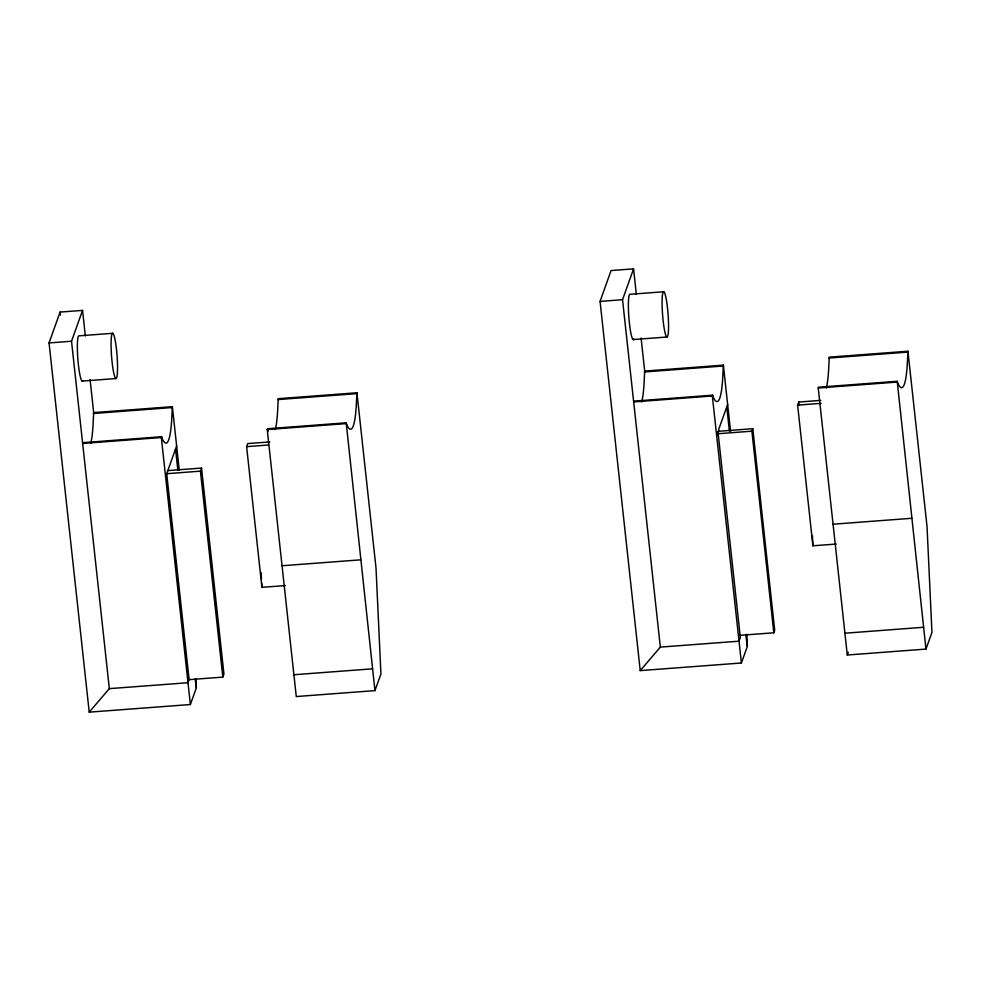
<?xml version="1.0" encoding="UTF-8"?>
<svg xmlns="http://www.w3.org/2000/svg" width="981" height="981" viewBox="0 0 981 981"><rect width="100%" height="100%" fill="white"/><g stroke="black" fill="none" stroke-linecap="round" stroke-linejoin="round"><path stroke-width="1.47" d="M90.08 379.537L93.686 412.609L93.048 425.031A90.841 11.036 85.7 0 1 90.73 443.486M93.686 412.609L172.362 406.674L171.724 419.095A90.841 11.036 85.7 0 1 162.405 439.034L161.62 436.717L82.944 442.652L82.662 443.461L161.338 437.526L161.62 436.717M356.937 392.768L356.299 405.19A90.841 11.036 85.7 0 1 346.98 425.116L346.195 422.811L267.519 428.734L267.237 429.543L296.274 696.547L374.95 690.612L380.935 673.959L376.017 568.073L356.937 392.768L278.261 398.691L277.623 411.125A90.841 11.036 85.7 0 1 275.305 429.568M641.096 338.004L644.689 371.076L644.051 383.497A90.841 11.036 85.7 0 1 641.746 401.952M644.689 371.076L723.365 365.14L722.739 377.562A90.841 11.036 85.7 0 1 713.42 397.501L712.635 395.184L633.959 401.119L633.665 401.928L712.341 395.993L712.635 395.184M907.94 351.235L907.315 363.657A90.841 11.036 85.7 0 1 897.995 383.583L897.21 381.278L818.534 387.201L818.24 388.01L847.29 655.014L925.966 649.079L931.95 632.426L927.033 526.539L907.94 351.235L829.264 357.158L828.638 369.592A90.841 11.036 85.7 0 1 826.321 388.035M719.073 431.248L752.783 428.709L751.9 431.186L718.178 433.725L718.828 429.065L727.644 404.405M195.942 678.791L196.359 687.865L190.375 704.53L89.222 712.145L49.05 342.933L60.074 312.081L82.551 310.388L85.335 335.943M89.222 712.145L109.332 688.637L71.527 341.229L82.551 310.388M165.605 476.791L176.629 445.938M109.332 688.637L188.009 682.727L189.112 679.649L222.834 677.111L200.431 471.15L201.534 468.06L167.825 470.598M285.361 585.571L261.915 587.337L246.611 446.649L247.715 443.571L269.701 441.916M374.95 690.612L346.195 422.811M746.811 634.241L747.375 646.332L741.391 662.997L640.225 670.612L600.065 301.4L611.077 270.548L633.567 268.855L636.338 294.41M640.225 670.612L660.348 647.104L622.543 299.696L633.567 268.855M716.62 435.257L717.945 431.542L740.336 637.503L739.012 641.194L660.348 647.104M836.376 544.038L812.918 545.804L797.627 405.116L798.718 402.038L820.717 400.383M925.966 649.079L897.21 381.278M222.834 677.111L223.938 674.045L201.534 468.06M740.103 635.332L773.825 632.782L774.708 630.329L752.783 428.709M847.29 655.014L848.283 652.23M112.741 333.295L79.02 335.833A22.71 2.759 85.7 0 0 77.99 360.518A22.71 2.759 85.7 0 0 82.845 380.554M663.757 291.762L630.035 294.3A22.71 2.759 85.7 0 0 629.005 318.984A22.71 2.759 85.7 0 0 633.861 339.021M49.05 342.933L71.527 341.229M600.065 301.4L622.543 299.696M82.171 381.094L115.881 378.556A22.71 2.759 85.7 0 0 115.979 345.386A22.71 2.759 85.7 0 0 111.074 343.828A22.71 2.759 85.7 0 0 115.881 378.556M633.174 339.561L666.896 337.023A22.71 2.759 85.7 0 0 666.994 303.852A22.71 2.759 85.7 0 0 662.089 302.295A22.71 2.759 85.7 0 0 666.896 337.023M93.367 413.492L172.043 407.556M277.942 399.574L356.618 393.651M644.37 371.958L723.058 366.023M828.945 358.04L907.633 352.118M267.237 429.543L345.913 423.62M818.24 388.01L896.916 382.087M246.611 446.649L268.598 444.994M797.627 405.116L821.085 403.35M200.431 471.15L166.709 473.7L189.112 679.649M282.062 565.743L360.738 559.82M833.065 524.21L911.754 518.287M293.908 674.744L372.584 668.809M844.911 633.211L923.599 627.276M267.519 428.734L268.304 431.051M745.756 634.621L747.375 646.332M195.145 679.085L196.359 687.865M798.718 402.038L799.049 405.055M751.9 431.186L773.825 632.782M723.365 365.14L730.6 431.615M726.762 406.87L729.386 430.941M712.341 395.993L741.391 662.997M172.362 406.674L179.265 470.12M175.538 449.016L177.819 470.083M161.338 437.526L190.375 704.53M60.074 312.081L60.405 315.109M812.403 535.552L812.918 545.804M261.167 572.696L261.461 578.545M261.682 582.947L261.915 587.337"/></g></svg>
